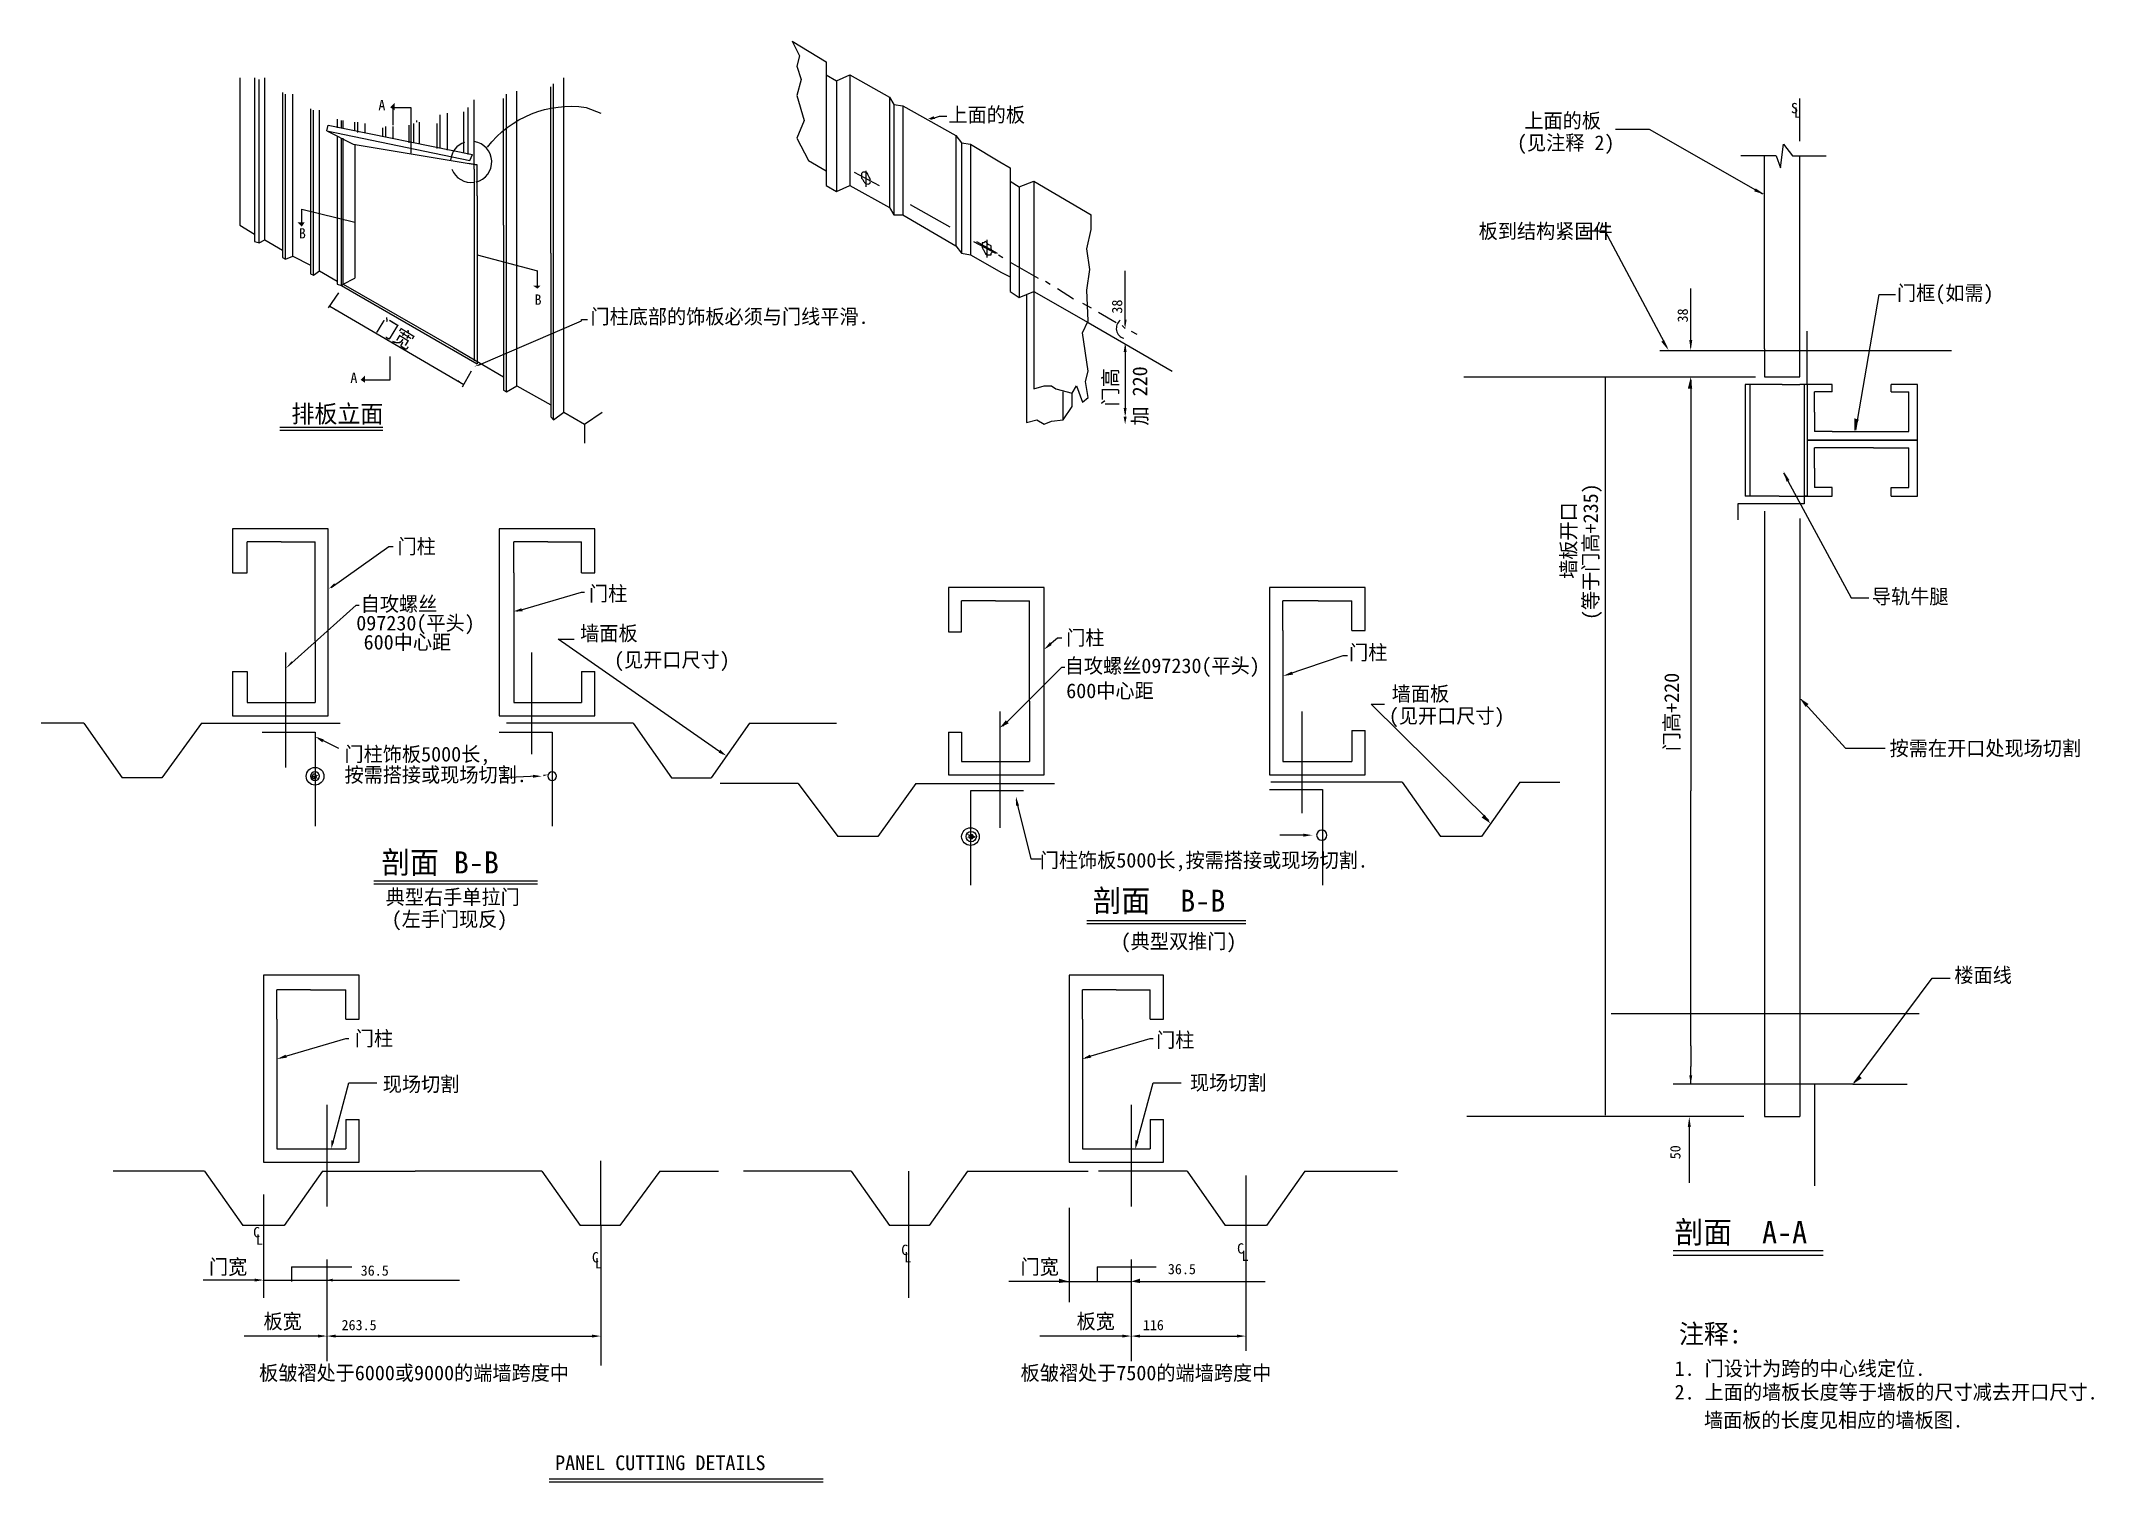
# Model space of a CAD drawing. Header units: metres. Extents: x -56.1 to -42.1, y 113.4 to 123.2.
import ezdxf

# ---------------------------------------------------------------- set-up
doc = ezdxf.new("R2010")
doc.units = ezdxf.units.M
for name, color, linetype in [('CTRL', 5, 'Continuous'), ('DIMS-PRIM', 4, 'Continuous'), ('STRL', 2, 'Continuous')]:
    doc.layers.add(name, color=color, linetype=linetype)

msp = doc.modelspace()

# ---------------------------------------------------------------- linework, layer by layer
for p, q in [((-50.96, 123.19), (-50.91, 123.09)), ((-50.96, 123.19), (-50.73, 123.05)), ((-50.91, 123.09), (-50.93, 123.02)), ((-54.71, 122.94), (-54.71, 121.94)), ((-54.61, 122.94), (-54.61, 121.83)), ((-54.58, 121.82), (-54.58, 122.93)), ((-54.54, 121.84), (-54.54, 122.94)), ((-52.51, 121.75), (-52.51, 122.94)), ((-50.93, 123.02), (-50.9, 122.93)), ((-50.9, 122.93), (-50.93, 122.82)), ((-50.73, 123.05), (-50.73, 122.31)), ((-50.73, 122.96), (-50.66, 122.92)), ((-50.66, 122.92), (-50.57, 122.96)), ((-50.57, 122.96), (-50.57, 122.21)), ((-50.57, 122.96), (-50.3, 122.81)), ((-54.42, 122.84), (-54.42, 121.72)), ((-54.42, 122.84), (-54.42, 121.72)), ((-54.4, 121.71), (-54.4, 122.83)), ((-54.4, 121.71), (-54.4, 122.83)), ((-54.35, 121.73), (-54.35, 122.83)), ((-54.35, 121.73), (-54.35, 122.83)), ((-53.12, 122.6), (-53.12, 122.79)), ((-52.92, 121.94), (-52.92, 122.8)), ((-52.9, 121.93), (-52.9, 122.83)), ((-52.83, 121.93), (-52.83, 122.85)), ((-52.6, 121.75), (-52.6, 122.88)), ((-52.58, 121.74), (-52.58, 122.9)), ((-50.93, 122.82), (-50.88, 122.65)), ((-50.66, 122.92), (-50.66, 122.27)), ((-50.3, 122.81), (-50.3, 122.06)), ((-50.3, 122.81), (-50.27, 122.76)), ((-54.23, 122.73), (-54.23, 121.61)), ((-54.21, 121.6), (-54.21, 122.72)), ((-54.17, 121.63), (-54.17, 122.72)), ((-54.05, 122.66), (-54.05, 122.6)), ((-54.02, 122.6), (-54.02, 122.65)), ((-54.01, 122.6), (-54.01, 122.65)), ((-53.67, 122.62), (-53.67, 122.75)), ((-53.51, 122.65), (-53.51, 122.64)), ((-53.51, 122.65), (-53.51, 122.64)), ((-53.35, 122.46), (-53.35, 122.69)), ((-53.3, 122.45), (-53.3, 122.7)), ((-53.19, 122.52), (-53.19, 122.71)), ((-53.16, 122.55), (-53.16, 122.74)), ((-50.88, 122.65), (-50.93, 122.53)), ((-50.27, 122.76), (-50.21, 122.75)), ((-50.27, 122.76), (-50.27, 122.01)), ((-50.21, 122.75), (-50.21, 122.01)), ((-50.21, 122.75), (-49.85, 122.55)), ((-50.02, 122.66), (-49.96, 122.68)), ((-49.96, 122.68), (-49.91, 122.68)), ((-54.12, 122.58), (-54.11, 122.62)), ((-54.12, 122.58), (-53.94, 122.49)), ((-54.12, 122.58), (-53.15, 122.38)), ((-54.11, 122.62), (-53.13, 122.42)), ((-54.05, 122.54), (-54.05, 122.07)), ((-54.02, 122.07), (-54.02, 122.53)), ((-54.01, 122.07), (-54.01, 122.53)), ((-53.93, 122.58), (-53.93, 122.64)), ((-53.91, 122.57), (-53.91, 122.64)), ((-53.86, 122.57), (-53.86, 122.63)), ((-53.74, 122.54), (-53.74, 122.6)), ((-53.72, 122.54), (-53.72, 122.61)), ((-53.67, 122.53), (-53.67, 122.61)), ((-53.56, 122.5), (-53.56, 122.62)), ((-53.53, 122.5), (-53.53, 122.63)), ((-53.49, 122.49), (-53.49, 122.64)), ((-53.37, 122.46), (-53.37, 122.63)), ((-53.19, 122.43), (-53.19, 122.52)), ((-53.16, 122.42), (-53.16, 122.55)), ((-53.12, 122.35), (-53.12, 122.6)), ((-50.93, 122.53), (-50.85, 122.38)), ((-49.85, 122.55), (-49.81, 122.5)), ((-49.85, 122.55), (-49.85, 121.8)), ((-45.14, 122.59), (-45.37, 122.59)), ((-44.37, 122.15), (-45.14, 122.59)), ((-53.93, 122.49), (-53.93, 122.07)), ((-53.15, 122.38), (-53.13, 122.42)), ((-50.85, 122.38), (-50.73, 122.31)), ((-49.81, 122.5), (-49.81, 121.75)), ((-49.81, 122.5), (-49.75, 122.49)), ((-49.75, 122.49), (-49.75, 121.74)), ((-49.75, 122.49), (-49.55, 122.37)), ((-49.55, 122.37), (-49.48, 122.33)), ((-44.36, 122.03), (-44.36, 122.41)), ((-44.12, 122.07), (-44.12, 122.41)), ((-53.1, 122.35), (-53.16, 122.36)), ((-53.12, 122.32), (-53.12, 122.35)), ((-53.12, 122.32), (-53.12, 121.84)), ((-53.1, 122.14), (-53.1, 122.35)), ((-50.73, 122.31), (-50.73, 122.21)), ((-50.66, 122.27), (-50.66, 122.17)), ((-50.54, 122.3), (-50.37, 122.21)), ((-50.46, 122.31), (-50.46, 122.2)), ((-49.48, 122.33), (-49.48, 121.59)), ((-49.48, 122.24), (-49.42, 122.2)), ((-49.42, 122.2), (-49.32, 122.24)), ((-49.32, 122.24), (-49.32, 121.49)), ((-49.32, 122.24), (-48.93, 122.01)), ((-54.05, 122.19), (-54.05, 121.54)), ((-54.02, 121.53), (-54.02, 122.19)), ((-54.01, 121.69), (-54.01, 122.18)), ((-53.93, 122.18), (-53.93, 121.58)), ((-53.1, 122.14), (-53.1, 121.3)), ((-50.73, 122.21), (-50.66, 122.17)), ((-50.66, 122.17), (-50.57, 122.21)), ((-50.57, 122.21), (-50.3, 122.06)), ((-49.42, 122.2), (-49.42, 121.55)), ((-50.3, 122.06), (-50.27, 122.01)), ((-50.27, 122.01), (-50.21, 122.01)), ((-50.21, 122.01), (-49.85, 121.8)), ((-50.16, 122.08), (-49.89, 121.93)), ((-48.93, 121.91), (-48.93, 122.01)), ((-44.36, 121.1), (-44.36, 122.03)), ((-44.12, 121.14), (-44.12, 122.07)), ((-54.71, 121.94), (-54.61, 121.88)), ((-54.61, 121.83), (-54.58, 121.82)), ((-54.58, 121.82), (-54.54, 121.84)), ((-54.54, 121.84), (-54.42, 121.77)), ((-53.12, 121.84), (-53.12, 121.39)), ((-52.92, 121.94), (-52.92, 120.82)), ((-52.9, 120.81), (-52.9, 121.93)), ((-52.83, 120.85), (-52.83, 121.93)), ((-49.73, 121.83), (-49.58, 121.75)), ((-49.71, 121.83), (-49.57, 121.75)), ((-49.64, 121.84), (-49.64, 121.72)), ((-48.96, 121.78), (-48.93, 121.91)), ((-45.44, 121.9), (-45.56, 121.9)), ((-45.02, 121.11), (-45.44, 121.9)), ((-54.42, 121.72), (-54.4, 121.71)), ((-54.4, 121.71), (-54.35, 121.73)), ((-54.4, 121.71), (-54.35, 121.73)), ((-54.35, 121.73), (-54.23, 121.67)), ((-54.01, 121.54), (-54.01, 121.69)), ((-52.6, 121.75), (-52.6, 120.64)), ((-52.58, 120.62), (-52.58, 121.74)), ((-52.51, 120.67), (-52.51, 121.75)), ((-49.85, 121.8), (-49.81, 121.75)), ((-49.81, 121.75), (-49.75, 121.74)), ((-49.75, 121.74), (-49.54, 121.62)), ((-49.56, 121.74), (-49.53, 121.72)), ((-49.48, 121.69), (-49.29, 121.58)), ((-48.94, 121.64), (-48.96, 121.78)), ((-54.23, 121.61), (-54.21, 121.6)), ((-54.21, 121.6), (-54.17, 121.63)), ((-54.17, 121.63), (-54.05, 121.56)), ((-54.05, 121.54), (-54.02, 121.53)), ((-54.02, 121.53), (-54.01, 121.54)), ((-54.01, 121.54), (-53.93, 121.58)), ((-54.01, 121.54), (-53.26, 121.11)), ((-49.54, 121.62), (-49.48, 121.59)), ((-49.48, 121.59), (-49.48, 121.49)), ((-49.42, 121.55), (-49.42, 121.45)), ((-49.24, 121.56), (-49.21, 121.54)), ((-48.96, 121.5), (-48.94, 121.64)), ((-48.7, 121.26), (-48.7, 121.63)), ((-54.02, 121.53), (-53.1, 121)), ((-49.48, 121.49), (-49.42, 121.45)), ((-49.42, 121.45), (-49.32, 121.49)), ((-49.37, 121.47), (-49.37, 120.6)), ((-49.32, 121.49), (-49.32, 120.83)), ((-49.32, 121.49), (-48.95, 121.28)), ((-49.16, 121.51), (-49.05, 121.44)), ((-48.99, 121.41), (-48.93, 121.38)), ((-48.95, 121.29), (-48.96, 121.5)), ((-44.86, 121.11), (-44.86, 121.51)), ((-43.74, 120.55), (-43.58, 121.47)), ((-43.58, 121.47), (-43.47, 121.47)), ((-54.1, 121.39), (-53.19, 120.86)), ((-53.12, 121.39), (-53.12, 121.02)), ((-53.1, 121.3), (-53.1, 121.01)), ((-53.09, 120.99), (-52.39, 121.29)), ((-52.39, 121.29), (-52.39, 121.3)), ((-52.39, 121.3), (-52.35, 121.3)), ((-48.99, 121.21), (-48.95, 121.29)), ((-48.95, 121.28), (-48.38, 120.95)), ((-48.88, 121.35), (-48.76, 121.28)), ((-48.72, 121.26), (-48.7, 121.24)), ((-48.95, 120.95), (-48.99, 121.21)), ((-48.7, 121.12), (-48.7, 120.66)), ((-48.66, 121.22), (-48.62, 121.2)), ((-44.12, 120.91), (-44.12, 121.14)), ((-44.07, 120.86), (-44.07, 121.22)), ((-53.26, 121.11), (-52.92, 120.91)), ((-53.1, 121.01), (-53.1, 121)), ((-45.07, 121.09), (-43.09, 121.09)), ((-44.36, 121.1), (-44.36, 120.91)), ((-52.9, 120.81), (-52.83, 120.85)), ((-52.83, 120.85), (-52.6, 120.72)), ((-49.32, 120.83), (-49.25, 120.85)), ((-49.25, 120.85), (-49.2, 120.85)), ((-49.2, 120.85), (-49.17, 120.83)), ((-49.06, 120.8), (-49.03, 120.85)), ((-49.03, 120.85), (-48.99, 120.74)), ((-48.97, 120.88), (-48.95, 120.95)), ((-48.95, 120.77), (-48.97, 120.88)), ((-46.4, 120.91), (-44.42, 120.91)), ((-45.44, 120.91), (-45.44, 117.31)), ((-44.86, 120.89), (-44.86, 118.1)), ((-44.46, 120.86), (-44.49, 120.86)), ((-44.49, 120.86), (-44.49, 120.1)), ((-44.28, 120.86), (-44.46, 120.86)), ((-44.46, 120.86), (-44.46, 120.1)), ((-44.46, 120.86), (-44.46, 120.76)), ((-44.36, 120.91), (-44.12, 120.91)), ((-44.24, 120.86), (-44.28, 120.86)), ((-44.24, 120.86), (-44.12, 120.86)), ((-44.07, 120.86), (-44.12, 120.86)), ((-43.9, 120.81), (-43.9, 120.86)), ((-43.5, 120.81), (-43.5, 120.86)), ((-52.92, 120.82), (-52.9, 120.81)), ((-49.17, 120.83), (-49.06, 120.8)), ((-49.12, 120.62), (-49.12, 120.81)), ((-49.12, 120.62), (-49.06, 120.71)), ((-49.06, 120.71), (-49.06, 120.8)), ((-48.99, 120.74), (-48.95, 120.77)), ((-43.9, 120.81), (-44.02, 120.81)), ((-44.02, 120.67), (-44.02, 120.81)), ((-43.5, 120.81), (-43.38, 120.81)), ((-43.38, 120.64), (-43.38, 120.81)), ((-52.6, 120.64), (-52.58, 120.62)), ((-52.58, 120.62), (-52.51, 120.67)), ((-52.51, 120.67), (-52.37, 120.59)), ((-52.37, 120.59), (-52.25, 120.67)), ((-52.37, 120.59), (-52.37, 120.46)), ((-49.37, 120.6), (-49.3, 120.62)), ((-49.3, 120.62), (-49.25, 120.59)), ((-49.25, 120.59), (-49.2, 120.61)), ((-49.2, 120.61), (-49.12, 120.62)), ((-44.02, 120.67), (-44.02, 120.54)), ((-43.38, 120.54), (-43.38, 120.64)), ((-43.9, 120.54), (-44.02, 120.54)), ((-44.02, 120.29), (-44.02, 120.43)), ((-43.62, 120.43), (-44.02, 120.43)), ((-43.9, 120.54), (-43.5, 120.54)), ((-43.9, 120.48), (-43.5, 120.48)), ((-43.62, 120.43), (-43.38, 120.43)), ((-43.5, 120.54), (-43.38, 120.54)), ((-43.38, 120.26), (-43.38, 120.43)), ((-44.02, 120.29), (-44.02, 120.16)), ((-44.23, 120.26), (-43.77, 119.41)), ((-44.02, 120.22), (-44.02, 120.16)), ((-43.9, 120.16), (-44.02, 120.16)), ((-43.9, 120.1), (-43.9, 120.16)), ((-43.5, 120.16), (-43.38, 120.16)), ((-43.5, 120.1), (-43.5, 120.16)), ((-43.38, 120.16), (-43.38, 120.26)), ((-44.09, 120.05), (-44.54, 120.05)), ((-44.54, 120.05), (-44.54, 119.94)), ((-44.32, 120.1), (-44.49, 120.1)), ((-44.36, 120), (-44.36, 118.73)), ((-44.26, 120.1), (-44.32, 120.1)), ((-44.26, 120.1), (-44.07, 120.1)), ((-44.07, 120.1), (-44.09, 120.1)), ((-44.09, 120.1), (-44.09, 120.05)), ((-44.12, 119.95), (-44.12, 118.74)), ((-54.43, 119.79), (-54.66, 119.79)), ((-54.66, 119.58), (-54.66, 119.79)), ((-54.43, 119.79), (-54.2, 119.79)), ((-54.2, 119.12), (-54.2, 119.79)), ((-54.09, 119.48), (-53.7, 119.76)), ((-53.7, 119.76), (-53.67, 119.76)), ((-52.62, 119.79), (-52.85, 119.79)), ((-52.85, 119.58), (-52.85, 119.79)), ((-52.62, 119.79), (-52.39, 119.79)), ((-52.39, 119.58), (-52.39, 119.79)), ((-54.76, 119.58), (-54.66, 119.58)), ((-52.95, 119.58), (-52.95, 118.91)), ((-52.85, 119.58), (-52.85, 118.91)), ((-52.83, 119.32), (-52.39, 119.45)), ((-52.39, 119.58), (-52.3, 119.58)), ((-52.39, 119.45), (-52.37, 119.45)), ((-54.38, 118.95), (-53.92, 119.36)), ((-53.92, 119.36), (-53.9, 119.36)), ((-49.81, 119.18), (-49.81, 119.39)), ((-49.58, 119.39), (-49.81, 119.39)), ((-49.58, 119.39), (-49.35, 119.39)), ((-49.35, 118.71), (-49.35, 119.39)), ((-47.39, 119.39), (-47.63, 119.39)), ((-47.63, 119.19), (-47.63, 119.39)), ((-47.39, 119.39), (-47.16, 119.39)), ((-47.16, 119.19), (-47.16, 119.39)), ((-43.77, 119.41), (-43.65, 119.41)), ((-49.9, 119.18), (-49.81, 119.18)), ((-47.72, 119.19), (-47.72, 118.51)), ((-47.63, 119.19), (-47.63, 118.51)), ((-47.16, 119.19), (-47.07, 119.19)), ((-54.4, 119.04), (-54.4, 118.35)), ((-54.2, 119.12), (-54.2, 118.7)), ((-52.73, 119.04), (-52.73, 118.35)), ((-51.43, 118.35), (-52.55, 119.13)), ((-52.55, 119.13), (-52.44, 119.13)), ((-49.23, 119.08), (-49.16, 119.14)), ((-49.16, 119.14), (-49.13, 119.14)), ((-54.76, 118.91), (-54.66, 118.91)), ((-54.66, 118.91), (-54.66, 118.7)), ((-52.85, 118.91), (-52.85, 118.7)), ((-52.39, 118.91), (-52.3, 118.91)), ((-52.39, 118.91), (-52.39, 118.7)), ((-49.39, 118.68), (-49.13, 118.94)), ((-49.13, 118.94), (-49.11, 118.94)), ((-47.6, 118.89), (-47.22, 119.02)), ((-47.22, 119.02), (-47.19, 119.02)), ((-54.66, 118.7), (-54.49, 118.7)), ((-54.49, 118.7), (-54.2, 118.7)), ((-52.85, 118.7), (-52.68, 118.7)), ((-52.68, 118.7), (-52.39, 118.7)), ((-49.55, 118.64), (-49.55, 117.95)), ((-49.53, 118.54), (-49.39, 118.68)), ((-49.35, 118.71), (-49.35, 118.3)), ((-47.5, 118.64), (-47.5, 117.95)), ((-46.23, 117.9), (-47.03, 118.69)), ((-47.03, 118.69), (-46.94, 118.69)), ((-44.36, 118.73), (-44.36, 117.89)), ((-44.12, 118.74), (-44.12, 117.05)), ((-44.11, 118.72), (-43.81, 118.39)), ((-55.77, 118.56), (-56.06, 118.56)), ((-54.97, 118.56), (-54.03, 118.56)), ((-54.56, 118.5), (-54.2, 118.5)), ((-54.2, 118.5), (-54.2, 117.86)), ((-52.95, 118.5), (-52.59, 118.5)), ((-52.75, 118.56), (-52.9, 118.56)), ((-52.04, 118.56), (-52.75, 118.56)), ((-52.59, 118.5), (-52.59, 117.86)), ((-51.25, 118.56), (-50.66, 118.56)), ((-49.9, 118.5), (-49.81, 118.5)), ((-49.81, 118.5), (-49.81, 118.3)), ((-47.63, 118.51), (-47.63, 118.3)), ((-47.16, 118.51), (-47.16, 118.3)), ((-47.16, 118.51), (-47.07, 118.51)), ((-54.4, 118.35), (-54.4, 118.26)), ((-54.18, 118.46), (-54.04, 118.39)), ((-43.81, 118.39), (-43.54, 118.39)), ((-55.24, 118.19), (-55.51, 118.19)), ((-52.69, 118.2), (-52.93, 118.19)), ((-49.81, 118.3), (-49.64, 118.3)), ((-49.64, 118.3), (-49.35, 118.3)), ((-47.63, 118.3), (-47.46, 118.3)), ((-47.46, 118.3), (-47.16, 118.3)), ((-50.92, 118.15), (-51.45, 118.15)), ((-50.12, 118.15), (-49.18, 118.15)), ((-49.75, 118.1), (-49.75, 117.46)), ((-49.39, 118.1), (-49.75, 118.1)), ((-47.72, 118.11), (-47.36, 118.11)), ((-47.5, 118.16), (-47.71, 118.16)), ((-46.82, 118.16), (-47.52, 118.16)), ((-47.36, 118.11), (-47.36, 117.46)), ((-46.02, 118.16), (-45.75, 118.16)), ((-44.86, 116.37), (-44.86, 118.1)), ((-49.55, 117.95), (-49.55, 117.85)), ((-49.44, 118.04), (-49.34, 117.64)), ((-50.38, 117.79), (-50.65, 117.79)), ((-47.47, 117.8), (-47.65, 117.8)), ((-46.28, 117.79), (-46.56, 117.79)), ((-44.36, 117.89), (-44.36, 115.89)), ((-45.44, 117.31), (-45.44, 115.9)), ((-44.12, 117.05), (-44.12, 115.89)), ((-43.75, 116.12), (-43.22, 116.83)), ((-43.22, 116.83), (-43.1, 116.83)), ((-54.23, 116.75), (-54.46, 116.75)), ((-54.46, 116.55), (-54.46, 116.75)), ((-54.23, 116.75), (-53.99, 116.75)), ((-53.99, 116.55), (-53.99, 116.75)), ((-48.76, 116.75), (-48.99, 116.75)), ((-48.99, 116.55), (-48.99, 116.75)), ((-48.76, 116.75), (-48.53, 116.75)), ((-48.53, 116.55), (-48.53, 116.75)), ((-54.55, 116.55), (-54.55, 115.87)), ((-54.46, 116.55), (-54.46, 115.87)), ((-53.99, 116.55), (-53.9, 116.55)), ((-49.08, 116.55), (-49.08, 115.87)), ((-48.99, 116.55), (-48.99, 115.87)), ((-48.53, 116.55), (-48.44, 116.55)), ((-54.43, 116.29), (-53.99, 116.42)), ((-53.99, 116.42), (-53.97, 116.42)), ((-48.97, 116.29), (-48.53, 116.42)), ((-48.53, 116.42), (-48.51, 116.42)), ((-44.86, 116.37), (-44.86, 116.23)), ((-54.08, 115.71), (-53.97, 116.12)), ((-53.97, 116.12), (-53.78, 116.12)), ((-48.62, 115.71), (-48.51, 116.12)), ((-48.51, 116.12), (-48.32, 116.12)), ((-44.86, 116.11), (-44.86, 116.23)), ((-44.02, 116.11), (-44.02, 115.42)), ((-54.12, 115.97), (-54.12, 115.36)), ((-48.66, 115.97), (-48.66, 115.36)), ((-54.46, 115.87), (-54.46, 115.67)), ((-53.99, 115.87), (-53.9, 115.87)), ((-53.99, 115.87), (-53.99, 115.67)), ((-48.99, 115.87), (-48.99, 115.67)), ((-48.53, 115.87), (-48.53, 115.67)), ((-48.53, 115.87), (-48.44, 115.87)), ((-44.36, 115.89), (-44.12, 115.89)), ((-54.46, 115.67), (-54.29, 115.67)), ((-54.29, 115.67), (-53.99, 115.67)), ((-48.99, 115.67), (-48.82, 115.67)), ((-48.82, 115.67), (-48.53, 115.67)), ((-54.95, 115.52), (-55.57, 115.52)), ((-54.15, 115.52), (-53.52, 115.52)), ((-53.36, 115.52), (-53.52, 115.52)), ((-52.66, 115.52), (-53.36, 115.52)), ((-51.86, 115.52), (-51.46, 115.52)), ((-50.56, 115.52), (-51.29, 115.52)), ((-49.77, 115.52), (-49.28, 115.52)), ((-49.28, 115.52), (-49.05, 115.52)), ((-49.05, 115.52), (-48.95, 115.52)), ((-48.28, 115.52), (-48.88, 115.52)), ((-47.48, 115.52), (-46.85, 115.52)), ((-54.12, 115.36), (-54.12, 115.28)), ((-48.66, 115.36), (-48.66, 115.28)), ((-54.41, 115.15), (-54.69, 115.15)), ((-52.13, 115.15), (-52.4, 115.15)), ((-50.03, 115.15), (-50.3, 115.15)), ((-47.74, 115.15), (-48.02, 115.15)), ((-54.36, 114.87), (-53.95, 114.87)), ((-54.36, 114.87), (-54.36, 114.77)), ((-54.12, 114.92), (-54.12, 114.23)), ((-48.89, 114.87), (-48.89, 114.77)), ((-48.89, 114.87), (-48.49, 114.87)), ((-48.66, 114.92), (-48.66, 114.23)), ((-54.57, 114.78), (-54.96, 114.78)), ((-54.55, 114.78), (-54.09, 114.78)), ((-54.09, 114.78), (-53.22, 114.78)), ((-49.11, 114.77), (-49.49, 114.77)), ((-49.11, 114.77), (-48.66, 114.77)), ((-48.63, 114.77), (-47.75, 114.77)), ((-54.14, 114.4), (-54.68, 114.4)), ((-54.09, 114.4), (-53.37, 114.4)), ((-53.37, 114.4), (-52.29, 114.4)), ((-48.68, 114.4), (-49.28, 114.4)), ((-48.63, 114.4), (-47.91, 114.4))]:
    msp.add_line(p, q)
for points in [[(-53.67, 122.74), (-53.55, 122.74)], [(-53.55, 122.74), (-53.55, 122.43)], [(-53.94, 122.49), (-53.1, 122.35)], [(-44.28, 122.41), (-44.52, 122.41)], [(-44.28, 122.41), (-44.44, 122.41)], [(-44.28, 122.41), (-44.25, 122.33)], [(-44.25, 122.33), (-44.23, 122.49)], [(-44.23, 122.49), (-44.17, 122.41)], [(-44.17, 122.41), (-43.99, 122.41)], [(-44.17, 122.41), (-43.94, 122.41)], [(-54.29, 122.05), (-53.93, 121.96)], [(-54.29, 121.95), (-54.29, 122.05)], [(-53.1, 121.74), (-52.69, 121.63)], [(-52.69, 121.53), (-52.69, 121.63)], [(-53.69, 120.89), (-53.69, 121.05)], [(-53.86, 120.89), (-53.69, 120.89)], [(-44.09, 120.86), (-44.09, 120.1)], [(-43.9, 120.86), (-44.07, 120.86), (-44.07, 120.48)], [(-43.32, 120.48), (-43.32, 120.86), (-43.5, 120.86)], [(-43.32, 120.1), (-43.32, 120.48), (-44.07, 120.48), (-44.07, 120.1)], [(-44.07, 120.48), (-43.9, 120.48)], [(-43.5, 120.48), (-43.32, 120.48)], [(-44.07, 120.1), (-43.9, 120.1)], [(-43.5, 120.1), (-43.32, 120.1)], [(-54.76, 119.88), (-54.76, 119.58)], [(-54.76, 118.61), (-54.11, 118.61), (-54.11, 119.88), (-54.76, 119.88)], [(-52.95, 119.88), (-52.95, 119.58)], [(-52.3, 119.58), (-52.3, 119.88), (-52.95, 119.88)], [(-49.9, 118.21), (-49.25, 118.21), (-49.25, 119.48), (-49.9, 119.48)], [(-49.9, 119.48), (-49.9, 119.18)], [(-47.07, 119.19), (-47.07, 119.48), (-47.72, 119.48)], [(-47.72, 119.48), (-47.72, 119.19)], [(-54.76, 118.91), (-54.76, 118.61)], [(-52.95, 118.91), (-52.95, 118.61)], [(-52.95, 118.61), (-52.3, 118.61), (-52.3, 118.91)], [(-55.77, 118.56), (-55.51, 118.19)], [(-54.97, 118.56), (-55.24, 118.19)], [(-52.04, 118.56), (-51.78, 118.19)], [(-51.25, 118.56), (-51.51, 118.19)], [(-49.9, 118.5), (-49.9, 118.21)], [(-47.72, 118.51), (-47.72, 118.21)], [(-47.72, 118.21), (-47.07, 118.21), (-47.07, 118.51)], [(-51.78, 118.19), (-51.51, 118.19)], [(-50.92, 118.15), (-50.65, 117.79)], [(-50.12, 118.15), (-50.38, 117.79)], [(-46.82, 118.16), (-46.56, 117.79)], [(-46.02, 118.16), (-46.28, 117.79)], [(-54.55, 116.85), (-54.55, 116.55)], [(-53.9, 116.55), (-53.9, 116.85), (-54.55, 116.85)], [(-48.44, 116.55), (-48.44, 116.85), (-49.08, 116.85)], [(-49.08, 116.85), (-49.08, 116.55)], [(-45.4, 116.59), (-43.31, 116.59)], [(-43.76, 116.11), (-44.98, 116.11)], [(-43.76, 116.11), (-43.39, 116.11)], [(-54.55, 115.58), (-53.9, 115.58), (-53.9, 115.87)], [(-54.55, 115.87), (-54.55, 115.58)], [(-49.08, 115.58), (-48.44, 115.58), (-48.44, 115.87)], [(-49.08, 115.87), (-49.08, 115.58)], [(-45.93, 115.89), (-46.38, 115.89)], [(-44.5, 115.89), (-45.93, 115.89)], [(-54.95, 115.52), (-54.69, 115.15)], [(-54.15, 115.52), (-54.41, 115.15)], [(-52.66, 115.52), (-52.4, 115.15)], [(-51.86, 115.52), (-52.13, 115.15)], [(-50.56, 115.52), (-50.3, 115.15)], [(-49.77, 115.52), (-50.03, 115.15)], [(-48.28, 115.52), (-48.02, 115.15)], [(-47.48, 115.52), (-47.74, 115.15)]]:
    msp.add_lwpolyline(points)
msp.add_lwpolyline([(-53.03, 122.47, -0.27), (-52.36, 122.74), (-52.26, 122.7)], format="xyb")
for points in [[(-50.48, 122.25, 0.06), (-50.47, 122.23, 0.07), (-50.46, 122.22, 0.11), (-50.45, 122.22, 0.16), (-50.44, 122.22, 0.16), (-50.43, 122.23, 0.11), (-50.43, 122.24, 0.07), (-50.43, 122.25, 0.06), (-50.44, 122.27, 0.06), (-50.45, 122.29, 0.07), (-50.46, 122.3, 0.11), (-50.47, 122.3, 0.16), (-50.48, 122.3, 0.16), (-50.49, 122.29, 0.11), (-50.49, 122.28, 0.07), (-50.49, 122.26, 0.06)], [(-49.66, 121.77, 0.06), (-49.65, 121.75, 0.07), (-49.64, 121.74, 0.11), (-49.62, 121.74, 0.16), (-49.61, 121.74, 0.16), (-49.61, 121.75, 0.11), (-49.6, 121.76, 0.07), (-49.61, 121.78, 0.06), (-49.61, 121.8, 0.06), (-49.63, 121.81, 0.07), (-49.64, 121.82, 0.11), (-49.65, 121.83, 0.16), (-49.66, 121.82, 0.16), (-49.67, 121.82, 0.11), (-49.67, 121.8, 0.07), (-49.67, 121.79, 0.06)], [(-54.23, 118.2, 1), (-54.17, 118.2, 1)], [(-54.22, 118.2, 1), (-54.19, 118.2, 1)], [(-54.22, 118.2, 1), (-54.19, 118.2, 1)], [(-52.62, 118.2, 1), (-52.56, 118.2, 1)], [(-49.71, 117.79, -1), (-49.78, 117.79, -1)], [(-49.73, 117.79, -1), (-49.76, 117.79, -1)], [(-49.73, 117.79, -1), (-49.76, 117.79, -1)], [(-47.4, 117.8, 1), (-47.33, 117.8, 1)]]:
    msp.add_lwpolyline(points, format="xyb", close=True)
for centre in [(-54.2, 118.2), (-49.75, 117.79)]:
    msp.add_circle(centre, 0.06)
for centre, radius, start, end in [((-53.14, 122.37), 0.14, 283.82, 81.41), ((-53.14, 122.37), 0.14, 108.9, 174.94), ((-53.14, 122.37), 0.14, 201.03, 277.95), ((-48.69, 121.24), 0.07, 128.3, 254.91)]:
    msp.add_arc(centre, radius, start, end)
for points in [[(-53.66, 122.72), (-53.66, 122.77), (-53.69, 122.74)], [(-49.99, 122.66), (-50, 122.68), (-50.04, 122.66)], [(-44.42, 122.19), (-44.43, 122.17), (-44.36, 122.15)], [(-54.27, 121.96), (-54.32, 121.96), (-54.29, 121.93)], [(-52.67, 121.53), (-52.72, 121.53), (-52.69, 121.51)], [(-54.06, 121.36), (-54.06, 121.37), (-54.1, 121.39)], [(-48.69, 121.3), (-48.7, 121.3), (-48.7, 121.24)], [(-48.71, 121.08), (-48.69, 121.08), (-48.7, 121.14)], [(-45.04, 121.16), (-45.06, 121.15), (-45.01, 121.09)], [(-44.85, 121.16), (-44.87, 121.16), (-44.86, 121.09)], [(-53.08, 120.99), (-53.08, 121), (-53.12, 120.98)], [(-53.86, 120.87), (-53.86, 120.92), (-53.89, 120.89)], [(-53.23, 120.88), (-53.23, 120.89), (-53.19, 120.86)], [(-44.88, 120.83), (-44.85, 120.83), (-44.86, 120.91)], [(-48.69, 120.7), (-48.71, 120.7), (-48.7, 120.64)], [(-48.69, 120.64), (-48.71, 120.64), (-48.7, 120.59)], [(-43.72, 120.62), (-43.75, 120.63), (-43.75, 120.54)], [(-44.21, 120.2), (-44.19, 120.21), (-44.23, 120.27)], [(-54.06, 119.5), (-54.07, 119.51), (-54.11, 119.47)], [(-52.79, 119.32), (-52.8, 119.34), (-52.85, 119.32)], [(-49.2, 119.09), (-49.21, 119.11), (-49.25, 119.06)], [(-54.35, 118.97), (-54.36, 118.98), (-54.4, 118.93)], [(-47.56, 118.89), (-47.57, 118.91), (-47.63, 118.88)], [(-44.08, 118.67), (-44.06, 118.69), (-44.12, 118.73)], [(-54.15, 118.43), (-54.14, 118.45), (-54.2, 118.47)], [(-49.49, 118.56), (-49.51, 118.58), (-49.55, 118.53)], [(-51.45, 118.38), (-51.46, 118.36), (-51.41, 118.34)], [(-54.23, 118.2), (-54.17, 118.18), (-54.17, 118.21), (-54.2, 118.2)], [(-54.17, 118.21), (-54.2, 118.2), (-54.23, 118.18), (-54.19, 118.18)], [(-52.72, 118.21), (-52.72, 118.19), (-52.66, 118.2)], [(-52.65, 118.21), (-52.65, 118.2), (-52.62, 118.21)], [(-49.44, 118), (-49.42, 118), (-49.44, 118.06)], [(-46.26, 117.94), (-46.28, 117.92), (-46.22, 117.88)], [(-49.78, 117.81), (-49.75, 117.79), (-49.71, 117.78), (-49.76, 117.78)], [(-49.71, 117.79), (-49.78, 117.78), (-49.78, 117.81), (-49.75, 117.79)], [(-47.49, 117.81), (-47.49, 117.79), (-47.43, 117.8)], [(-54.39, 116.29), (-54.4, 116.31), (-54.46, 116.28)], [(-48.93, 116.29), (-48.94, 116.31), (-48.99, 116.28)], [(-44.85, 116.17), (-44.87, 116.17), (-44.86, 116.11)], [(-43.7, 116.15), (-43.72, 116.17), (-43.76, 116.11)], [(-44.88, 115.82), (-44.86, 115.82), (-44.87, 115.89)], [(-54.07, 115.72), (-54.09, 115.73), (-54.09, 115.67)], [(-48.61, 115.72), (-48.63, 115.73), (-48.63, 115.67)], [(-54.61, 114.79), (-54.61, 114.77), (-54.55, 114.78)], [(-54.08, 114.77), (-54.08, 114.79), (-54.12, 114.78)], [(-49.15, 114.79), (-49.15, 114.76), (-49.08, 114.77)], [(-48.6, 114.76), (-48.6, 114.79), (-48.66, 114.77)], [(-54.18, 114.41), (-54.18, 114.39), (-54.12, 114.4)], [(-54.06, 114.39), (-54.06, 114.41), (-54.12, 114.4)], [(-52.32, 114.41), (-52.32, 114.39), (-52.26, 114.4)], [(-48.72, 114.41), (-48.72, 114.39), (-48.66, 114.4)], [(-48.6, 114.39), (-48.6, 114.41), (-48.66, 114.4)], [(-47.94, 114.41), (-47.94, 114.39), (-47.88, 114.4)]]:
    msp.add_solid(points)
at = {"layer": 'CTRL'}
for p, q in [((-50.17, 115.52), (-50.17, 114.66)), ((-47.88, 115.49), (-47.88, 114.3)), ((-54.55, 115.36), (-54.55, 114.66))]:
    msp.add_line(p, q, dxfattribs=at)
at = {"layer": 'DIMS-PRIM'}
for p, q in [((-54.04, 121.48), (-54.11, 121.38)), ((-53.14, 120.95), (-53.2, 120.84)), ((-54.44, 120.57), (-53.74, 120.57)), ((-54.44, 120.55), (-53.74, 120.55)), ((-49.34, 117.64), (-49.27, 117.64)), ((-53.8, 117.49), (-52.69, 117.49)), ((-53.8, 117.47), (-52.69, 117.47)), ((-48.96, 117.22), (-47.88, 117.22)), ((-48.96, 117.2), (-47.88, 117.2)), ((-44.87, 115.86), (-44.87, 115.44)), ((-49.08, 115.27), (-49.08, 114.63)), ((-44.98, 114.98), (-43.96, 114.98)), ((-44.98, 114.95), (-43.96, 114.95)), ((-52.61, 113.43), (-50.75, 113.43)), ((-52.61, 113.41), (-50.75, 113.41))]:
    msp.add_line(p, q, dxfattribs=at)
at = {"layer": 'STRL'}
for p, q in [((-44.12, 122.51), (-44.12, 122.8)), ((-52.26, 115.15), (-52.26, 115.59)), ((-52.26, 115.15), (-52.26, 114.2))]:
    msp.add_line(p, q, dxfattribs=at)

# ---------------------------------------------------------------- texts
for s, height, p in [('A', 0.07, (-53.77, 122.72)), ('上面的板', 0.1, (-49.9, 122.64)), ('上面的板', 0.1, (-45.99, 122.6)), ('S', 0.07, (-44.18, 122.7)), ('L', 0.07, (-44.16, 122.67)), ('(见注释 2)', 0.1, (-46.04, 122.45)), ('板到结构紧固件', 0.1, (-46.3, 121.85)), ('B', 0.07, (-54.31, 121.85)), ('门框(如需)', 0.1, (-43.46, 121.43)), ('B', 0.07, (-52.71, 121.4)), ('门柱底部的饰板必须与门线平滑.', 0.1, (-52.33, 121.27)), ('A', 0.07, (-53.96, 120.87)), ('排板立面', 0.12, (-54.36, 120.6)), ('门柱', 0.1, (-53.64, 119.71)), ('门柱', 0.1, (-52.34, 119.39)), ('导轨牛腿', 0.1, (-43.63, 119.37)), ('097230(平头)', 0.1, (-53.92, 119.19)), ('自攻螺丝', 0.1, (-53.89, 119.32)), ('600中心距', 0.1, (-53.87, 119.06)), ('墙面板', 0.1, (-52.4, 119.12)), ('门柱', 0.1, (-49.1, 119.09)), ('(见开口尺寸)', 0.1, (-52.17, 118.94)), ('门柱', 0.1, (-47.18, 118.99)), ('自攻螺丝097230(平头)', 0.1, (-49.11, 118.9)), ('600中心距', 0.1, (-49.1, 118.73)), ('墙面板', 0.1, (-46.89, 118.71)), ('(见开口尺寸)', 0.1, (-46.91, 118.56)), ('门柱饰板5000长,', 0.1, (-54, 118.3)), ('按需在开口处现场切割', 0.1, (-43.51, 118.34)), ('按需搭接或现场切割.', 0.1, (-54, 118.16)), ('剖面 B-B', 0.15, (-53.75, 117.54)), ('门柱饰板5000长,按需搭接或现场切割.', 0.1, (-49.28, 117.58)), ('典型右手单拉门', 0.1, (-53.72, 117.33)), ('剖面  B-B', 0.15, (-48.92, 117.28)), ('(左手门现反)', 0.1, (-53.68, 117.18)), ('(典型双推门)', 0.1, (-48.73, 117.03)), ('楼面线', 0.1, (-43.07, 116.8)), ('门柱', 0.1, (-53.93, 116.37)), ('门柱', 0.1, (-48.49, 116.36)), ('现场切割', 0.1, (-53.74, 116.06)), ('现场切割', 0.1, (-48.26, 116.07)), ('C', 0.07, (-54.62, 115.07)), ('剖面  A-A', 0.15, (-44.97, 115.03)), ('L', 0.07, (-54.6, 115.02)), ('C', 0.07, (-50.22, 114.95)), ('C', 0.07, (-47.94, 114.96)), ('门宽', 0.1, (-54.92, 114.82)), ('36.5', 0.07, (-53.89, 114.81)), ('C', 0.07, (-52.32, 114.9)), ('L', 0.07, (-52.3, 114.86)), ('L', 0.07, (-50.2, 114.9)), ('门宽', 0.1, (-49.41, 114.82)), ('36.5', 0.07, (-48.41, 114.82)), ('L', 0.07, (-47.91, 114.91)), ('板宽', 0.1, (-54.55, 114.45)), ('板宽', 0.1, (-49.03, 114.45)), ('263.5', 0.07, (-54.02, 114.44)), ('116', 0.07, (-48.58, 114.44)), ('注释:', 0.13, (-44.94, 114.35)), ('板皱褶处于6000或9000的端墙跨度中', 0.1, (-54.58, 114.1)), ('板皱褶处于7500的端墙跨度中', 0.1, (-49.41, 114.1)), ('1. 门设计为跨的中心线定位.', 0.1, (-44.97, 114.13)), ('2. 上面的墙板长度等于墙板的尺寸减去开口尺寸.', 0.1, (-44.97, 113.97)), ('墙面板的长度见相应的墙板图.', 0.1, (-44.77, 113.78)), ('PANEL CUTTING DETAILS', 0.1, (-52.57, 113.49))]:
    msp.add_text(s, height=height).set_placement(p)
for s, height, p in [('38', 0.07, (-48.72, 121.34)), ('38', 0.07, (-44.88, 121.28)), ('门高', 0.1, (-48.75, 120.71)), ('加 220', 0.1, (-48.55, 120.58)), ('(等于门高+235)', 0.1, (-45.49, 119.26)), ('墙板开口', 0.1, (-45.64, 119.54)), ('门高+220', 0.1, (-44.94, 118.37)), ('50', 0.07, (-44.93, 115.6))]:
    msp.add_text(s, height=height, rotation=90).set_placement(p)
at = {"layer": 'DIMS-PRIM'}
msp.add_text('门宽', height=0.1, rotation=328.59, dxfattribs=at).set_placement((-53.79, 121.23))

doc.saveas('drawing.dxf')
